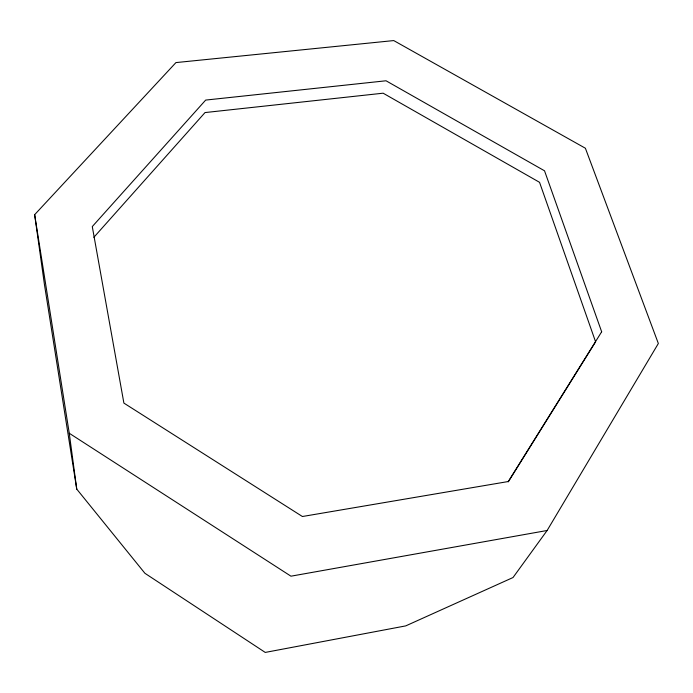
<?xml version="1.0" encoding="UTF-8"?>
<svg xmlns="http://www.w3.org/2000/svg" width="693" height="693" viewBox="0 0 693 693"><rect width="100%" height="100%" fill="white"/><g stroke="black" fill="none" stroke-linecap="round" stroke-linejoin="round"><path stroke-width="1.04" d="M547.124 530.491L658.35 343.494L585.386 148.233L393.745 40.575L175.944 62.587L34.65 214.674L44.43 284.433L76.741 489.102L144.924 573.293L265.237 652.425L405.734 625.892L513.019 577.529L547.124 530.491L290.956 576.186L69.257 433.255L34.65 214.674M508.307 481.834L595.599 341.822L539.544 182.32L383.134 93.191L205.024 112.569L93.85 237.318M69.257 433.255L76.741 489.102M601.663 331.782L508.29 481.531L302.408 516.51L123.891 403.092L92.282 226.576L205.682 100.078L386.027 80.778L544.525 170.799L601.663 331.782"/></g></svg>
